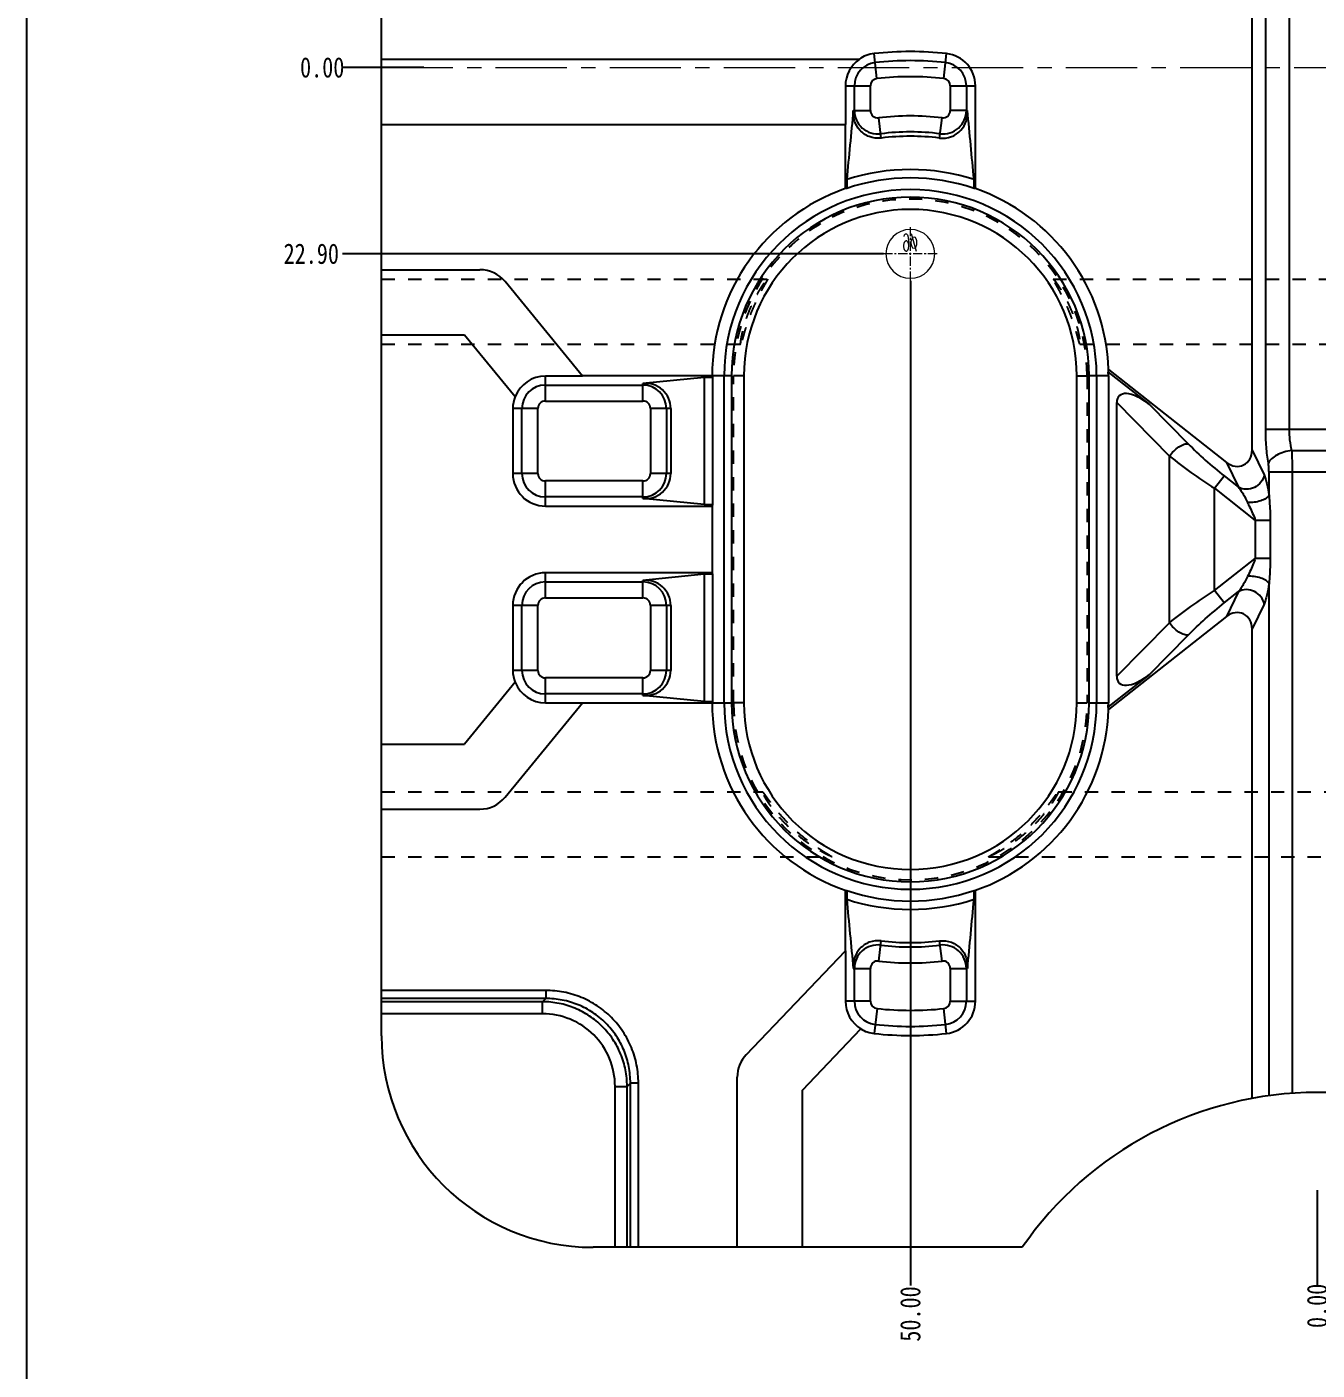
# Model space of a CAD drawing. Header units: millimetres. Extents: x 780 to 4422, y -1506 to 1268.
# Drawn here: x 1799.7 to 1958.3, y -711.7 to -546.6 of the extents above; entities that cross this region are included whole.
import ezdxf

# ---------------------------------------------------------------- set-up
doc = ezdxf.new("R2010")
doc.units = ezdxf.units.MM
doc.header["$LTSCALE"] = 16.335
doc.header["$PDMODE"] = 3
doc.header["$PDSIZE"] = 0.3125
doc.linetypes.add('CENTER', pattern=[0.6, 0.375, -0.075, 0.075, -0.075])
doc.linetypes.add('HIDDEN', pattern=[0.2, 0.1, -0.1])
doc.layers.get('0').update_dxf_attribs({"linetype": 'CONTINUOUS'})
doc.layers.get('Defpoints').update_dxf_attribs({"linetype": 'CONTINUOUS'})
for name, color, linetype, lineweight in [('center', 1, 'CENTER', 9), ('dim', 82, 'CONTINUOUS', 9), ('insert', 85, 'CONTINUOUS', 20)]:
    doc.layers.add(name, color=color, linetype=linetype, lineweight=lineweight)
doc.layers.add('DEFAULT_2', color=8, linetype='HIDDEN')
doc.styles.get("Standard").update_dxf_attribs({"font": 'txt', "width": 0.8})
doc.styles.add('TXT05', font='txt.shx', dxfattribs={"width": 0.5, "bigfont": 'gbcbig.shx'})
doc.dimstyles.get("Standard").update_dxf_attribs({"dimtxt": 0.15625, "dimasz": 0.1875, "dimexe": 0.125, "dimexo": 0.0625, "dimtad": 0, "dimtih": 1, "dimtoh": 1, "dimdsep": 46, "dimtxsty": 'Standard', "dimcen": 0.09, "dimadec": 0, "dimazin": 0, "dimtp": 0.01, "dimtm": 0.01, "dimtfac": 1, "dimtofl": 0, "dimtmove": 0, "dimatfit": 3, "dimfxl": 0, "dimtolj": 1, "dimarcsym": 0})

# ---------------------------------------------------------------- blocks, each defined once
blk = doc.blocks.new('csk_6')
at = {"layer": 'insert', "color": 1, "linetype": 'CENTER', "ltscale": 0.186593}
for p, q in [((0, -3.3), (0, 3.3)), ((-3.3, 0), (3.3, 0))]:
    blk.add_line(p, q, dxfattribs=at)
at = {"layer": 'insert'}
blk.add_circle((0, 0), 3, dxfattribs=at)
at = {"layer": 'insert', "color": 6, "style": 'TXT05', "width": 0.5}
blk.add_text('%%c6', height=2.16, dxfattribs=at).set_placement((-0.9, 0.3))
blk = doc.blocks.new('*D285')
at = {"layer": 'Defpoints', "color": 0}
for p in [(1958.26, -397.46), (1958.26, -421.95), (1958.26, -551.64)]:
    blk.add_point(p, dxfattribs=at)
at = {"layer": 'dim', "color": 4, "lineweight": -2}
blk.add_line((1958.26, -421.95), (1958.26, -397.46), dxfattribs=at)
at = {"layer": 'dim', "color": 6, "insert": (1958.26, -394.96), "char_height": 2.5, "attachment_point": 5, "rotation": 90}
blk.add_mtext('\\A1;0.00', dxfattribs=at)
blk = doc.blocks.new('*D287')
at = {"layer": 'Defpoints', "color": 0}
for p in [(1958.26, -551.64), (1958.26, -689.61), (1958.26, -701.34)]:
    blk.add_point(p, dxfattribs=at)
at = {"layer": 'dim', "color": 4, "lineweight": -2}
blk.add_line((1958.26, -689.61), (1958.26, -701.34), dxfattribs=at)
at = {"layer": 'dim', "color": 6, "insert": (1958.26, -703.84), "char_height": 2.5, "attachment_point": 5, "rotation": 90}
blk.add_mtext('\\A1;0.00', dxfattribs=at)
blk = doc.blocks.new('*D289')
at = {"layer": 'Defpoints', "color": 0}
for p in [(1838.46, -551.64), (1848.47, -551.64), (1958.26, -551.64)]:
    blk.add_point(p, dxfattribs=at)
at = {"layer": 'dim', "color": 4, "lineweight": -2}
blk.add_line((1848.47, -551.64), (1838.46, -551.64), dxfattribs=at)
at = {"layer": 'dim', "color": 6, "insert": (1835.96, -551.64), "char_height": 2.5, "attachment_point": 5}
blk.add_mtext('\\A1;0.00', dxfattribs=at)
blk = doc.blocks.new('*D290')
at = {"layer": 'Defpoints', "color": 0}
for p in [(1838.46, -448.54), (1904.96, -448.54), (1958.26, -551.64)]:
    blk.add_point(p, dxfattribs=at)
at = {"layer": 'dim', "color": 4, "lineweight": -2}
blk.add_line((1904.96, -448.54), (1838.46, -448.54), dxfattribs=at)
at = {"layer": 'dim', "color": 6, "insert": (1834.46, -448.54), "char_height": 2.5, "attachment_point": 5}
blk.add_mtext('\\A1;103.10', dxfattribs=at)
blk = doc.blocks.new('*D291')
at = {"layer": 'Defpoints', "color": 0}
for p in [(1958.26, -551.64), (1838.46, -574.54), (1904.96, -574.54)]:
    blk.add_point(p, dxfattribs=at)
at = {"layer": 'dim', "color": 4, "lineweight": -2}
blk.add_line((1904.96, -574.54), (1838.46, -574.54), dxfattribs=at)
at = {"layer": 'dim', "color": 6, "insert": (1834.62, -574.54), "char_height": 2.5, "attachment_point": 5}
blk.add_mtext('\\A1;22.90', dxfattribs=at)
blk = doc.blocks.new('*D292')
at = {"layer": 'Defpoints', "color": 0}
for p in [(1908.26, -397.46), (1908.26, -445.24), (1958.26, -551.64)]:
    blk.add_point(p, dxfattribs=at)
at = {"layer": 'dim', "color": 4, "lineweight": -2}
blk.add_line((1908.26, -445.24), (1908.26, -397.46), dxfattribs=at)
at = {"layer": 'dim', "color": 6, "insert": (1908.26, -393.96), "char_height": 2.5, "attachment_point": 5, "rotation": 90}
blk.add_mtext('\\A1;50.00', dxfattribs=at)
blk = doc.blocks.new('*D293')
at = {"layer": 'Defpoints', "color": 0}
for p in [(1958.26, -551.64), (1908.26, -577.84), (1908.26, -701.34)]:
    blk.add_point(p, dxfattribs=at)
at = {"layer": 'dim', "color": 4, "lineweight": -2}
blk.add_line((1908.26, -577.84), (1908.26, -701.34), dxfattribs=at)
at = {"layer": 'dim', "color": 6, "insert": (1908.26, -704.84), "char_height": 2.5, "attachment_point": 5, "rotation": 90}
blk.add_mtext('\\A1;50.00', dxfattribs=at)

msp = doc.modelspace()

# ---------------------------------------------------------------- linework, layer by layer
at = {"color": 7, "linetype": 'Continuous'}
for p, q in [((1843.256, -670.644), (1843.256, -432.644)), ((1954.836, -468.223), (1954.836, -596.073)), ((1951.938, -596.073), (1951.938, -491.05)), ((1950.256, -598.663), (1950.256, -494.624)), ((1901.967, -550.644), (1843.256, -550.644)), ((1904.155, -552.997), (1903.81, -549.927)), ((1912.358, -552.997), (1912.702, -549.927)), ((1900.274, -553.902), (1900.274, -558.644)), ((1900.274, -553.902), (1903.345, -553.902)), ((1901.375, -556.923), (1901.375, -553.902)), ((1903.345, -556.923), (1903.345, -553.902)), ((1913.167, -553.902), (1913.167, -556.923)), ((1913.167, -553.902), (1916.256, -553.902)), ((1915.137, -553.902), (1915.137, -556.923)), ((1916.256, -566.529), (1916.256, -553.902)), ((1901.239, -556.923), (1903.345, -556.923)), ((1904.672, -560.309), (1904.367, -557.827)), ((1911.841, -560.309), (1912.145, -557.827)), ((1915.274, -556.923), (1913.167, -556.923)), ((1843.256, -558.644), (1900.274, -558.644)), ((1900.256, -558.644), (1900.256, -566.529)), ((1900.433, -565.415), (1900.433, -566.5)), ((1916.08, -566.5), (1916.08, -565.415)), ((1843.256, -576.492), (1855.348, -576.492)), ((1867.955, -589.561), (1858.442, -577.956)), ((1843.256, -584.492), (1853.455, -584.492)), ((1853.455, -584.492), (1859.684, -592.09)), ((1932.587, -589.071), (1937.646, -593.054)), ((1932.608, -588.746), (1947.129, -600.181)), ((1863.391, -592.633), (1863.391, -589.561)), ((1867.955, -589.561), (1863.391, -589.561)), ((1863.391, -590.663), (1875.391, -590.663)), ((1886.283, -589.544), (1867.941, -589.544)), ((1882.891, -589.72), (1875.391, -590.476)), ((1875.391, -592.633), (1875.391, -590.476)), ((1882.891, -589.72), (1882.891, -605.367)), ((1883.92, -589.72), (1882.891, -589.72)), ((1883.92, -589.72), (1883.92, -605.367)), ((1885.365, -629.744), (1885.365, -589.544)), ((1886.283, -589.544), (1886.283, -629.744)), ((1930.23, -629.744), (1930.23, -589.544)), ((1932.592, -589.544), (1930.23, -589.544)), ((1931.148, -589.544), (1931.148, -629.744)), ((1932.592, -589.544), (1932.592, -629.744)), ((1863.391, -592.633), (1875.391, -592.633)), ((1859.391, -593.544), (1859.391, -601.544)), ((1862.48, -593.544), (1859.391, -593.544)), ((1860.51, -601.544), (1860.51, -593.544)), ((1862.48, -601.544), (1862.48, -593.544)), ((1876.302, -593.544), (1876.302, -601.544)), ((1878.803, -593.544), (1876.302, -593.544)), ((1878.272, -593.544), (1878.272, -601.544)), ((1878.803, -593.544), (1878.803, -601.544)), ((1933.621, -626.461), (1933.621, -592.826)), ((1933.621, -592.826), (1940.102, -599.404)), ((1937.646, -593.054), (1942.407, -597.886)), ((1951.938, -596.073), (1964.574, -596.073)), ((1950.256, -598.663), (1951.735, -601.71)), ((1955.157, -598.707), (1961.355, -598.707)), ((1940.102, -619.884), (1940.102, -599.404)), ((1947.129, -600.181), (1948.608, -603.227)), ((1862.48, -601.544), (1859.391, -601.544)), ((1863.391, -605.544), (1863.391, -602.455)), ((1875.391, -602.455), (1863.391, -602.455)), ((1875.391, -604.612), (1875.391, -602.455)), ((1878.803, -601.544), (1876.302, -601.544)), ((1945.649, -603.356), (1946.844, -601.839)), ((1946.844, -601.839), (1948.608, -603.227)), ((1952.34, -604.216), (1952.34, -601.341)), ((1952.34, -601.341), (1964.173, -601.341)), ((1955.238, -677.717), (1955.238, -601.341)), ((1945.649, -615.931), (1945.649, -603.356)), ((1945.649, -603.356), (1950.655, -607.299)), ((1875.391, -604.425), (1863.391, -604.425)), ((1863.391, -605.544), (1883.891, -605.544)), ((1882.891, -605.367), (1875.391, -604.612)), ((1882.891, -605.367), (1883.92, -605.367)), ((1883.891, -605.544), (1883.891, -613.744)), ((1952.488, -607.299), (1950.655, -607.299)), ((1950.655, -607.299), (1950.655, -611.989)), ((1952.488, -607.299), (1952.488, -611.989)), ((1945.649, -615.931), (1950.655, -611.989)), ((1952.488, -611.989), (1950.655, -611.989)), ((1863.391, -616.833), (1863.391, -613.744)), ((1883.891, -613.744), (1863.391, -613.744)), ((1882.891, -613.92), (1875.391, -614.676)), ((1882.891, -613.92), (1882.891, -629.567)), ((1883.92, -613.92), (1882.891, -613.92)), ((1883.92, -613.92), (1883.92, -629.567)), ((1863.391, -614.863), (1875.391, -614.863)), ((1875.391, -616.833), (1875.391, -614.676)), ((1952.34, -678.013), (1952.34, -615.072)), ((1863.391, -616.833), (1875.391, -616.833)), ((1946.844, -617.449), (1945.649, -615.931)), ((1946.844, -617.449), (1948.608, -616.06)), ((1948.608, -616.06), (1947.129, -619.106)), ((1859.391, -617.744), (1859.391, -625.744)), ((1862.48, -617.744), (1859.391, -617.744)), ((1860.51, -625.744), (1860.51, -617.744)), ((1862.48, -625.744), (1862.48, -617.744)), ((1876.302, -617.744), (1876.302, -625.744)), ((1878.803, -617.744), (1876.302, -617.744)), ((1878.272, -617.744), (1878.272, -625.744)), ((1878.803, -617.744), (1878.803, -625.744)), ((1951.735, -617.578), (1950.256, -620.624)), ((1947.129, -619.106), (1932.608, -630.541)), ((1933.621, -626.461), (1940.102, -619.884)), ((1950.256, -678.347), (1950.256, -620.624)), ((1937.646, -626.234), (1942.407, -621.402)), ((1859.684, -627.197), (1853.455, -634.796)), ((1862.48, -625.744), (1859.391, -625.744)), ((1863.391, -629.726), (1863.391, -626.655)), ((1875.391, -626.655), (1863.391, -626.655)), ((1875.391, -628.812), (1875.391, -626.655)), ((1878.803, -625.744), (1876.302, -625.744)), ((1937.646, -626.234), (1932.587, -630.217)), ((1875.391, -628.625), (1863.391, -628.625)), ((1882.891, -629.567), (1875.391, -628.812)), ((1858.442, -641.332), (1867.955, -629.726)), ((1863.391, -629.726), (1867.955, -629.726)), ((1867.941, -629.744), (1886.283, -629.744)), ((1882.891, -629.567), (1883.92, -629.567)), ((1930.23, -629.744), (1932.592, -629.744)), ((1843.256, -634.796), (1853.455, -634.796)), ((1843.256, -642.796), (1855.348, -642.796)), ((1900.256, -652.758), (1900.256, -660.207)), ((1900.433, -652.788), (1900.433, -653.872)), ((1916.08, -653.872), (1916.08, -652.788)), ((1916.256, -666.391), (1916.256, -652.758)), ((1888.091, -672.97), (1900.274, -660.188)), ((1900.274, -660.188), (1900.274, -666.391)), ((1904.367, -661.46), (1904.672, -658.978)), ((1912.145, -661.46), (1911.841, -658.978)), ((1901.239, -662.364), (1903.345, -662.364)), ((1901.375, -666.391), (1901.375, -662.364)), ((1903.345, -666.391), (1903.345, -662.364)), ((1913.167, -662.364), (1915.274, -662.364)), ((1913.167, -662.364), (1913.167, -666.391)), ((1915.137, -662.364), (1915.137, -666.391)), ((1863.44, -665.072), (1843.256, -665.072)), ((1863.44, -665.072), (1863.44, -666.062)), ((1863.44, -666.062), (1843.256, -666.062)), ((1863.04, -666.462), (1843.256, -666.462)), ((1863.04, -666.462), (1863.44, -666.062)), ((1863.04, -667.948), (1863.04, -666.462)), ((1903.345, -666.391), (1900.274, -666.391)), ((1913.167, -666.391), (1916.256, -666.391)), ((1863.04, -667.948), (1843.256, -667.948)), ((1904.157, -667.297), (1903.822, -670.368)), ((1912.69, -670.368), (1912.355, -667.297)), ((1894.987, -677.331), (1902.177, -669.787)), ((1871.952, -696.644), (1871.952, -676.86)), ((1871.952, -676.86), (1873.438, -676.86)), ((1873.438, -676.86), (1873.838, -676.46)), ((1873.438, -696.644), (1873.438, -676.86)), ((1873.838, -696.644), (1873.838, -676.46)), ((1874.828, -676.46), (1873.838, -676.46)), ((1874.828, -696.644), (1874.828, -676.46)), ((1886.987, -696.644), (1886.987, -675.73)), ((1894.987, -696.644), (1894.987, -677.331)), ((1922.012, -696.644), (1869.256, -696.644))]:
    msp.add_line(p, q, dxfattribs=at)
at = {"color": 2, "linetype": 'Continuous'}
for p, q in [((1887.795, -589.544), (1887.795, -629.744)), ((1928.718, -629.744), (1928.718, -589.544))]:
    msp.add_line(p, q, dxfattribs=at)
msp.add_lwpolyline([(1799.657, -377.234), (2208.081, -377.234), (2208.081, -810.894), (1799.657, -810.894)], close=True)
at = {"color": 7, "linetype": 'Continuous'}
for centre, radius, start, end in [((1908.256, -589.544), 39.865, 83.59653, 96.40347), ((1904.256, -553.902), 3.982, 125.08722, 180), ((1904.256, -553.902), 2.881, 96.40347, 180), ((1904.256, -553.902), 4, 96.40347, 125.44517), ((1908.256, -589.544), 38.746, 83.59653, 96.40347), ((1912.256, -553.902), 2.881, 0, 83.59653), ((1912.256, -553.902), 4, 0, 83.59653), ((1904.256, -553.902), 0.911, 96.40347, 180), ((1908.256, -589.544), 36.776, 83.59653, 96.40347), ((1912.256, -553.902), 0.911, 0, 83.59653), ((4552.192, -812.887), 2663.282, 174.484884, 174.668405), ((1904.256, -556.923), 2.881, 180, 276.99079), ((1904.256, -556.923), 0.911, 180, 276.99079), ((1908.256, -589.544), 31.954, 83.00921, 96.99079), ((1912.256, -556.923), 2.881, 263.00921, 0), ((1912.256, -556.923), 0.911, 263.00921, 0), ((-735.68, -812.887), 2663.282, 5.331595, 5.515116), ((1908.256, -589.544), 29.984, 83.00921, 96.99079), ((1908.256, -589.544), 29.453, 83.00921, 96.99079), ((1908.256, -589.544), 25.365, 72.03459, 107.96541), ((1908.256, -589.544), 24.336, 71.24704, 108.75296), ((1908.256, -589.544), 24.365, 109.16798, 180), ((1908.256, -589.544), 22.892, 0, 180), ((1908.256, -589.544), 21.973, 0, 180), ((1908.256, -589.544), 24.365, 1.87638, 70.83202), ((1855.348, -580.492), 4, 39.34159, 90), ((1908.256, -589.544), 24.336, 0, 1.114), ((1863.391, -593.544), 3.982, 90, 158.59108), ((1863.391, -593.544), 2.881, 90, 180), ((1875.391, -593.544), 2.881, 0, 90), ((1863.391, -593.544), 4, 158.44973, 180), ((1863.391, -593.544), 0.911, 90, 180), ((1875.391, -593.544), 0.911, 0, 90), ((1863.391, -601.544), 4, 180, 270), ((1863.391, -601.544), 2.881, 180, 270), ((1863.391, -601.544), 0.911, 180, 270), ((1875.391, -601.544), 2.881, 270, 0), ((1875.391, -601.544), 0.911, 270, 0), ((1863.391, -617.744), 4, 90, 180), ((1863.391, -617.744), 2.881, 90, 180), ((1875.391, -617.744), 2.881, 0, 90), ((1863.391, -617.744), 0.911, 90, 180), ((1875.391, -617.744), 0.911, 0, 90), ((1863.391, -625.744), 4, 180, 201.55027), ((1863.391, -625.744), 3.982, 201.40892, 270), ((1863.391, -625.744), 2.881, 180, 270), ((1863.391, -625.744), 0.911, 180, 270), ((1875.391, -625.744), 2.881, 270, 0), ((1875.391, -625.744), 0.911, 270, 0), ((1908.256, -629.744), 24.365, 180, 250.83202), ((1908.256, -629.744), 22.892, 180, 0), ((1908.256, -629.744), 21.973, 180, 0), ((1908.256, -629.744), 24.365, 289.16798, 358.12362), ((1908.256, -629.744), 24.336, 358.886, 0), ((1855.348, -638.796), 4, 270, 320.65841), ((1908.256, -629.744), 24.336, 251.24704, 288.75296), ((1908.256, -629.744), 25.365, 252.03459, 287.96541), ((4552.192, -406.401), 2663.282, 185.331595, 185.515116), ((-735.68, -406.401), 2663.282, 354.484884, 354.668405), ((1904.256, -662.364), 2.881, 83.00921, 180), ((1908.256, -629.744), 29.984, 263.00921, 276.99079), ((1908.256, -629.744), 29.453, 263.00921, 276.99079), ((1912.256, -662.364), 2.881, 0, 96.99079), ((1904.256, -662.364), 0.911, 83.00921, 180), ((1908.256, -629.744), 31.954, 263.00921, 276.99079), ((1912.256, -662.364), 0.911, 0, 96.99079), ((1904.256, -666.391), 3.982, 180, 238.51957), ((1904.256, -666.391), 2.881, 180, 263.77093), ((1904.256, -666.391), 0.911, 180, 263.77093), ((1912.256, -666.391), 0.911, 276.22907, 0), ((1912.256, -666.391), 2.881, 276.22907, 0), ((1912.256, -666.391), 4, 276.22907, 0), ((1908.256, -629.744), 37.776, 263.77093, 276.22907), ((1904.256, -666.391), 4, 238.46523, 263.77093), ((1908.256, -629.744), 39.746, 263.77093, 276.22907), ((1869.256, -670.644), 26, 180, 270), ((1908.256, -629.744), 40.865, 263.77093, 276.22907), ((1890.987, -675.73), 4, 136.37483, 180), ((1958.256, -721.644), 44.03, 34.59659, 145.40341)]:
    msp.add_arc(centre, radius, start, end, dxfattribs=at)
at = {"color": 2, "linetype": 'Continuous'}
for centre, start, end in [((1908.256, -589.544), 0, 180), ((1908.256, -629.744), 180, 0)]:
    msp.add_arc(centre, 20.461, start, end, dxfattribs=at)
at = {"color": 7, "linetype": 'Continuous'}
for centre, major_axis, ratio, start_param, end_param in [((1875.703, -593.544), (3.099, 0), 0.9949109, 0, 1.6717259), ((1900.976, -589.544), (17.085, 0), 0.176327, 3.1415927, 3.200157), ((1937.227, -595.36), (-3.312, 3.361), 0.4238115, -1.2810064, 0.406195), ((1948.186, -598.378), (1.025, -2.111), 0.8523139, -1.0531399, 1.0531399), ((1875.703, -601.544), (3.099, 0), 0.9949109, -1.6717259, 0), ((1900.976, -605.544), (17.085, 0), 0.176327, 3.0830283, 3.1415927), ((1900.976, -613.744), (17.085, 0), 0.176327, -3.1415927, -3.0830283), ((1875.703, -617.744), (3.099, 0), 0.9949109, 0, 1.6717259), ((1948.186, -620.91), (-1.025, -2.111), 0.8523139, 2.0884528, 4.1947325), ((1875.703, -625.744), (3.099, 0), 0.9949109, -1.6717259, 0), ((1937.227, -623.928), (3.312, 3.361), 0.4238115, -3.5477877, -1.8605863), ((1900.976, -629.744), (17.085, 0), 0.176327, 3.0830283, 3.1415927)]:
    msp.add_ellipse(centre, major_axis=major_axis, ratio=ratio, start_param=start_param, end_param=end_param, dxfattribs=at)
for points, knots in [([(1904.672, -560.309), (1904.184, -560.369), (1903.192, -560.247), (1902.002, -559.437), (1901.299, -558.254), (1901.197, -557.356), (1901.239, -556.923)], [0, 0, 0, 0, 0.2686767, 0.5217542, 0.7621899, 1, 1, 1, 1]), ([(1911.841, -560.309), (1912.328, -560.369), (1913.32, -560.247), (1914.51, -559.437), (1915.214, -558.254), (1915.315, -557.356), (1915.274, -556.923)], [0, 0, 0, 0, 0.2686766, 0.521754, 0.7621898, 1, 1, 1, 1]), ([(1900.433, -566.5), (1900.388, -566.499), (1900.328, -566.507), (1900.271, -566.524), (1900.256, -566.529)], [0, 0, 0, 0, 0.7433342, 1, 1, 1, 1]), ([(1916.256, -566.529), (1916.242, -566.524), (1916.185, -566.507), (1916.124, -566.499), (1916.08, -566.5)], [0, 0, 0, 0, 0.2566658, 1, 1, 1, 1]), ([(1932.587, -589.071), (1932.592, -589.045), (1932.608, -588.938), (1932.611, -588.829), (1932.608, -588.746)], [0, 0, 0, 0, 0.2383963, 1, 1, 1, 1]), ([(1952.26, -600.287), (1952.149, -599.619), (1951.989, -598.216), (1951.938, -596.806), (1951.938, -596.073)], [0, 0, 0, 0, 0.4803517, 1, 1, 1, 1]), ([(1955.157, -598.707), (1955.048, -598.295), (1954.888, -597.42), (1954.836, -596.533), (1954.836, -596.073)], [0, 0, 0, 0, 0.4807737, 1, 1, 1, 1]), ([(1940.102, -599.404), (1940.26, -599.179), (1940.622, -598.762), (1941.228, -598.265), (1941.763, -597.974), (1942.157, -597.875), (1942.331, -597.872), (1942.407, -597.886)], [0, 0, 0, 0, 0.2884927, 0.5754211, 0.8207613, 0.9192687, 1, 1, 1, 1]), ([(1942.407, -597.886), (1943.085, -598.574), (1944.527, -599.936), (1946.047, -601.21), (1946.844, -601.839)], [0, 0, 0, 0, 0.4877174, 1, 1, 1, 1]), ([(1955.157, -598.707), (1954.825, -598.747), (1954.185, -598.88), (1953.325, -599.228), (1952.653, -599.683), (1952.341, -600.084), (1952.26, -600.287)], [0, 0, 0, 0, 0.2935698, 0.5695249, 0.8080494, 1, 1, 1, 1]), ([(1955.238, -601.341), (1955.238, -601.11), (1955.231, -600.232), (1955.2, -599.353), (1955.157, -598.707)], [0, 0, 0, 0, 0.2623861, 1, 1, 1, 1]), ([(1940.102, -599.404), (1940.958, -600.098), (1942.772, -601.468), (1944.66, -602.733), (1945.649, -603.356)], [0, 0, 0, 0, 0.4853233, 1, 1, 1, 1]), ([(1952.34, -601.341), (1952.34, -601.248), (1952.333, -600.896), (1952.302, -600.544), (1952.26, -600.287)], [0, 0, 0, 0, 0.2623604, 1, 1, 1, 1]), ([(1951.735, -601.71), (1951.691, -602.029), (1951.4, -602.667), (1950.58, -603.31), (1949.568, -603.557), (1948.886, -603.39), (1948.608, -603.227)], [0, 0, 0, 0, 0.2419419, 0.4999992, 0.7580576, 1, 1, 1, 1]), ([(1951.735, -601.71), (1951.81, -601.864), (1951.942, -602.219), (1952.165, -603.052), (1952.277, -603.735), (1952.34, -604.216)], [0, 0, 0, 0, 0.1990176, 0.4376735, 1, 1, 1, 1]), ([(1948.608, -603.227), (1948.709, -603.357), (1948.906, -603.64), (1949.282, -604.262), (1949.54, -604.762), (1949.706, -605.107)], [0, 0, 0, 0, 0.2267048, 0.4731535, 1, 1, 1, 1]), ([(1952.34, -604.216), (1952.304, -604.286), (1952.194, -604.424), (1951.871, -604.679), (1951.308, -604.926), (1950.536, -605.099), (1949.982, -605.124), (1949.706, -605.107)], [0, 0, 0, 0, 0.0816113, 0.1807237, 0.4264973, 0.7129174, 1, 1, 1, 1]), ([(1952.34, -604.216), (1952.36, -604.468), (1952.438, -605.494), (1952.488, -606.523), (1952.488, -607.299)], [0, 0, 0, 0, 0.245793, 1, 1, 1, 1]), ([(1949.706, -605.107), (1949.791, -605.283), (1950.135, -606.001), (1950.456, -606.732), (1950.655, -607.299)], [0, 0, 0, 0, 0.2455086, 1, 1, 1, 1]), ([(1950.655, -611.989), (1950.588, -612.179), (1950.305, -612.924), (1949.965, -613.645), (1949.706, -614.18)], [0, 0, 0, 0, 0.2533017, 1, 1, 1, 1]), ([(1952.488, -611.989), (1952.488, -612.249), (1952.472, -613.278), (1952.4, -614.305), (1952.34, -615.072)], [0, 0, 0, 0, 0.2529352, 1, 1, 1, 1]), ([(1949.706, -614.18), (1949.54, -614.525), (1949.282, -615.025), (1948.906, -615.648), (1948.709, -615.931), (1948.608, -616.06)], [0, 0, 0, 0, 0.5269658, 0.773373, 1, 1, 1, 1]), ([(1952.34, -615.072), (1952.304, -615.002), (1952.194, -614.863), (1951.871, -614.608), (1951.308, -614.361), (1950.536, -614.189), (1949.982, -614.163), (1949.706, -614.18)], [0, 0, 0, 0, 0.0816099, 0.1807214, 0.4264946, 0.7129161, 1, 1, 1, 1]), ([(1952.34, -615.072), (1952.277, -615.552), (1952.165, -616.236), (1951.942, -617.069), (1951.81, -617.424), (1951.735, -617.578)], [0, 0, 0, 0, 0.5624846, 0.8010598, 1, 1, 1, 1]), ([(1940.102, -619.884), (1940.958, -619.189), (1942.772, -617.82), (1944.66, -616.554), (1945.649, -615.931)], [0, 0, 0, 0, 0.4852887, 1, 1, 1, 1]), ([(1942.407, -621.402), (1943.085, -620.713), (1944.527, -619.351), (1946.047, -618.077), (1946.844, -617.449)], [0, 0, 0, 0, 0.4876871, 1, 1, 1, 1]), ([(1951.735, -617.578), (1951.691, -617.259), (1951.4, -616.62), (1950.58, -615.977), (1949.568, -615.731), (1948.886, -615.897), (1948.608, -616.06)], [0, 0, 0, 0, 0.2419415, 0.5, 0.7580585, 1, 1, 1, 1]), ([(1942.407, -621.402), (1942.331, -621.415), (1942.157, -621.413), (1941.763, -621.313), (1941.228, -621.023), (1940.622, -620.526), (1940.26, -620.109), (1940.102, -619.884)], [0, 0, 0, 0, 0.0807313, 0.1792387, 0.4245789, 0.7115073, 1, 1, 1, 1]), ([(1932.608, -630.541), (1932.609, -630.513), (1932.61, -630.404), (1932.601, -630.296), (1932.587, -630.217)], [0, 0, 0, 0, 0.2624912, 1, 1, 1, 1]), ([(1900.256, -652.758), (1900.271, -652.763), (1900.328, -652.78), (1900.388, -652.788), (1900.433, -652.788)], [0, 0, 0, 0, 0.2566658, 1, 1, 1, 1]), ([(1916.08, -652.788), (1916.124, -652.788), (1916.185, -652.78), (1916.242, -652.763), (1916.256, -652.758)], [0, 0, 0, 0, 0.7433342, 1, 1, 1, 1]), ([(1904.672, -658.978), (1904.184, -658.918), (1903.192, -659.04), (1902.002, -659.851), (1901.299, -661.033), (1901.197, -661.932), (1901.239, -662.364)], [0, 0, 0, 0, 0.2686766, 0.521754, 0.7621898, 1, 1, 1, 1]), ([(1911.841, -658.978), (1912.328, -658.918), (1913.32, -659.04), (1914.51, -659.851), (1915.214, -661.033), (1915.315, -661.932), (1915.274, -662.364)], [0, 0, 0, 0, 0.2686767, 0.5217542, 0.7621899, 1, 1, 1, 1]), ([(1874.828, -676.46), (1874.828, -675.714), (1874.684, -674.22), (1874.037, -672.065), (1872.981, -670.078), (1871.556, -668.339), (1869.816, -666.915), (1867.83, -665.861), (1865.678, -665.216), (1864.185, -665.072), (1863.44, -665.072)], [0, 0, 0, 0, 0.1250853, 0.2501923, 0.3752364, 0.5002423, 0.6252002, 0.7501271, 0.8750446, 1, 1, 1, 1]), ([(1873.438, -676.86), (1873.436, -676.181), (1873.3, -674.819), (1872.706, -672.856), (1871.741, -671.046), (1870.44, -669.459), (1868.854, -668.159), (1867.044, -667.194), (1865.081, -666.6), (1863.719, -666.464), (1863.04, -666.462)], [0, 0, 0, 0, 0.1249947, 0.2500208, 0.3750159, 0.500031, 0.6250316, 0.7499954, 0.8749999, 1, 1, 1, 1]), ([(1873.838, -676.46), (1873.839, -675.779), (1873.71, -674.413), (1873.122, -672.443), (1872.16, -670.627), (1870.858, -669.037), (1869.268, -667.736), (1867.452, -666.776), (1865.485, -666.19), (1864.12, -666.061), (1863.44, -666.062)], [0, 0, 0, 0, 0.1250812, 0.2501881, 0.3752342, 0.5002433, 0.6252042, 0.7501325, 0.8750488, 1, 1, 1, 1]), ([(1871.952, -676.86), (1871.952, -675.7), (1871.497, -673.353), (1869.517, -670.382), (1866.546, -668.403), (1864.2, -667.948), (1863.04, -667.948)], [0, 0, 0, 0, 0.2500522, 0.500031, 0.7499637, 1, 1, 1, 1])]:
    msp.add_open_spline(points, degree=3, knots=knots, dxfattribs=at)
at = {"layer": 'center', "color": 1, "linetype": 'CENTER', "ltscale": 1.430548}
msp.add_line((1843.256, -551.644), (2073.256, -551.644), dxfattribs=at)
at = {"layer": 'DEFAULT_2', "color": 8, "linetype": 'HIDDEN'}
for p, q in [((1843.256, -577.644), (1890.698, -577.644)), ((1925.815, -577.644), (1990.698, -577.644)), ((1843.256, -585.644), (1887.407, -585.644)), ((1929.106, -585.644), (1987.407, -585.644)), ((1886.522, -629.744), (1886.522, -589.544)), ((1887.795, -589.544), (1886.522, -589.544)), ((1928.718, -589.544), (1929.991, -589.544)), ((1929.991, -589.544), (1929.991, -629.744)), ((1887.795, -629.744), (1886.522, -629.744)), ((1928.718, -629.744), (1929.991, -629.744)), ((1843.256, -640.644), (1890.06, -640.644)), ((1926.452, -640.644), (1990.06, -640.644)), ((1843.256, -648.644), (1898.629, -648.644)), ((1917.884, -648.644), (1998.629, -648.644))]:
    msp.add_line(p, q, dxfattribs=at)
for centre, start, end in [((1908.256, -589.544), 0, 180), ((1908.256, -629.744), 180, 0)]:
    msp.add_arc(centre, 21.735, start, end, dxfattribs=at)
for points, knots in [([(1887.407, -585.644), (1887.399, -585.644), (1887.393, -585.603), (1887.393, -585.55), (1887.4, -585.44), (1887.416, -585.299), (1887.441, -585.116), (1887.492, -584.804), (1887.584, -584.337), (1887.735, -583.706), (1887.936, -583.001), (1888.184, -582.255), (1888.473, -581.499), (1888.794, -580.759), (1889.135, -580.058), (1889.483, -579.415), (1889.774, -578.925), (1889.996, -578.574), (1890.148, -578.346), (1890.287, -578.145), (1890.41, -577.975), (1890.515, -577.839), (1890.589, -577.747), (1890.637, -577.694), (1890.663, -577.667), (1890.682, -577.651), (1890.694, -577.644), (1890.698, -577.644)], [0, 0, 0, 0, 0.0026959, 0.0098772, 0.0217615, 0.0383004, 0.0593033, 0.0845422, 0.1466308, 0.2217174, 0.3064592, 0.3972157, 0.4905522, 0.583345, 0.6729852, 0.7570736, 0.8333208, 0.867687, 0.8990628, 0.9270568, 0.9511893, 0.97096, 0.9858906, 0.9914277, 0.9956309, 0.9984772, 1, 1, 1, 1]), ([(1890.698, -577.644), (1890.705, -577.644), (1890.7, -577.671), (1890.691, -577.693), (1890.665, -577.752), (1890.617, -577.842), (1890.541, -577.983), (1890.443, -578.156), (1890.277, -578.448), (1890.038, -578.876), (1889.728, -579.455), (1889.4, -580.107), (1889.071, -580.813), (1888.754, -581.554), (1888.461, -582.306), (1888.2, -583.043), (1887.976, -583.738), (1887.817, -584.276), (1887.709, -584.662), (1887.641, -584.909), (1887.582, -585.123), (1887.532, -585.303), (1887.49, -585.445), (1887.457, -585.547), (1887.433, -585.609), (1887.418, -585.636), (1887.41, -585.644), (1887.407, -585.644)], [0, 0, 0, 0, 0.0024531, 0.005641, 0.0102092, 0.0234391, 0.0418641, 0.0649987, 0.0923395, 0.1577241, 0.2343784, 0.3193105, 0.4098548, 0.5034648, 0.5973826, 0.6885845, 0.7737002, 0.849296, 0.8824823, 0.912106, 0.937816, 0.9593348, 0.9764406, 0.9889327, 0.9967226, 0.9988769, 1, 1, 1, 1]), ([(1929.106, -585.644), (1929.102, -585.644), (1929.094, -585.636), (1929.079, -585.609), (1929.055, -585.547), (1929.022, -585.445), (1928.981, -585.303), (1928.931, -585.123), (1928.872, -584.909), (1928.804, -584.662), (1928.695, -584.276), (1928.536, -583.738), (1928.313, -583.043), (1928.052, -582.306), (1927.759, -581.554), (1927.442, -580.813), (1927.113, -580.107), (1926.785, -579.455), (1926.475, -578.876), (1926.235, -578.448), (1926.07, -578.156), (1925.972, -577.983), (1925.895, -577.842), (1925.847, -577.752), (1925.822, -577.693), (1925.812, -577.671), (1925.807, -577.644), (1925.815, -577.644)], [0, 0, 0, 0, 0.0011231, 0.0032774, 0.0110673, 0.0235594, 0.0406652, 0.062184, 0.087894, 0.1175177, 0.150704, 0.2262998, 0.3114155, 0.4026174, 0.4965352, 0.5901452, 0.6806895, 0.7656216, 0.8422759, 0.9076605, 0.9350013, 0.9581359, 0.9765609, 0.9897908, 0.994359, 0.9975469, 1, 1, 1, 1]), ([(1925.815, -577.644), (1925.819, -577.644), (1925.831, -577.651), (1925.849, -577.667), (1925.875, -577.694), (1925.923, -577.747), (1925.998, -577.839), (1926.102, -577.975), (1926.226, -578.145), (1926.365, -578.346), (1926.516, -578.574), (1926.739, -578.925), (1927.03, -579.415), (1927.377, -580.058), (1927.718, -580.759), (1928.04, -581.499), (1928.329, -582.255), (1928.577, -583.001), (1928.778, -583.706), (1928.929, -584.337), (1929.021, -584.804), (1929.072, -585.116), (1929.097, -585.299), (1929.112, -585.44), (1929.119, -585.55), (1929.119, -585.603), (1929.113, -585.644), (1929.106, -585.644)], [0, 0, 0, 0, 0.0015228, 0.0043691, 0.0085723, 0.0141094, 0.02904, 0.0488107, 0.0729432, 0.1009372, 0.132313, 0.1666792, 0.2429264, 0.3270148, 0.416655, 0.5094478, 0.6027843, 0.6935408, 0.7782826, 0.8533692, 0.9154578, 0.9406967, 0.9616996, 0.9782385, 0.9901228, 0.9973041, 1, 1, 1, 1]), ([(1898.629, -648.644), (1898.617, -648.644), (1898.585, -648.633), (1898.526, -648.612), (1898.443, -648.577), (1898.296, -648.512), (1898.079, -648.409), (1897.788, -648.262), (1897.469, -648.091), (1897.007, -647.83), (1896.405, -647.463), (1895.674, -646.969), (1894.935, -646.42), (1894.201, -645.818), (1893.484, -645.168), (1892.793, -644.477), (1892.143, -643.758), (1891.548, -643.03), (1891.104, -642.425), (1890.791, -641.964), (1890.59, -641.652), (1890.419, -641.371), (1890.278, -641.126), (1890.174, -640.935), (1890.098, -640.774), (1890.068, -640.712), (1890.05, -640.644), (1890.06, -640.644)], [0, 0, 0, 0, 0.0028823, 0.0082739, 0.0158615, 0.0253173, 0.0487124, 0.0763712, 0.1069521, 0.1396635, 0.2096044, 0.2838102, 0.3610929, 0.4407018, 0.5219644, 0.6040709, 0.6858529, 0.7653976, 0.8399228, 0.8740617, 0.9053597, 0.9331609, 0.9568037, 0.9757156, 0.9893834, 0.9974479, 1, 1, 1, 1]), ([(1890.06, -640.644), (1890.066, -640.644), (1890.08, -640.655), (1890.102, -640.677), (1890.134, -640.715), (1890.195, -640.791), (1890.29, -640.921), (1890.427, -641.112), (1890.595, -641.347), (1890.79, -641.618), (1891.012, -641.919), (1891.347, -642.362), (1891.81, -642.946), (1892.417, -643.656), (1893.073, -644.364), (1893.764, -645.05), (1894.479, -645.702), (1895.207, -646.312), (1895.937, -646.875), (1896.545, -647.307), (1897.021, -647.626), (1897.361, -647.846), (1897.685, -648.049), (1897.985, -648.231), (1898.214, -648.369), (1898.374, -648.465), (1898.459, -648.517), (1898.517, -648.553), (1898.552, -648.576), (1898.582, -648.595), (1898.605, -648.611), (1898.621, -648.625), (1898.63, -648.633), (1898.636, -648.643), (1898.631, -648.644), (1898.629, -648.644)], [0, 0, 0, 0, 0.0013797, 0.0041228, 0.0082685, 0.0137992, 0.0288907, 0.0489852, 0.0735309, 0.1019618, 0.1336806, 0.1680859, 0.2428344, 0.3225975, 0.4047161, 0.4873703, 0.5693641, 0.6498112, 0.7279541, 0.8028874, 0.8387298, 0.8731446, 0.9056671, 0.9356588, 0.9620126, 0.9733481, 0.9830308, 0.9871443, 0.9907155, 0.9937084, 0.9960979, 0.9978617, 0.9989855, 0.9995058, 1, 1, 1, 1]), ([(1917.884, -648.644), (1917.882, -648.644), (1917.876, -648.643), (1917.882, -648.633), (1917.891, -648.625), (1917.908, -648.611), (1917.931, -648.595), (1917.96, -648.576), (1917.996, -648.553), (1918.054, -648.517), (1918.139, -648.465), (1918.299, -648.369), (1918.528, -648.231), (1918.827, -648.049), (1919.151, -647.846), (1919.492, -647.626), (1919.968, -647.307), (1920.576, -646.875), (1921.306, -646.312), (1922.034, -645.702), (1922.748, -645.05), (1923.44, -644.364), (1924.096, -643.656), (1924.702, -642.946), (1925.166, -642.362), (1925.501, -641.919), (1925.722, -641.618), (1925.918, -641.347), (1926.085, -641.112), (1926.223, -640.921), (1926.318, -640.791), (1926.378, -640.715), (1926.41, -640.677), (1926.433, -640.655), (1926.447, -640.644), (1926.452, -640.644)], [0, 0, 0, 0, 0.0004941, 0.0010146, 0.0021387, 0.0039029, 0.0062925, 0.0092855, 0.0128563, 0.0169694, 0.0266518, 0.0379883, 0.0643455, 0.0943365, 0.1268593, 0.1612722, 0.1971137, 0.2720453, 0.350187, 0.430633, 0.5126249, 0.5952783, 0.6773957, 0.7571627, 0.8319132, 0.8663196, 0.8980389, 0.9264699, 0.9510153, 0.9711093, 0.9862004, 0.9917312, 0.995877, 0.9986203, 1, 1, 1, 1]), ([(1926.452, -640.644), (1926.462, -640.644), (1926.444, -640.712), (1926.414, -640.774), (1926.339, -640.935), (1926.234, -641.126), (1926.094, -641.371), (1925.923, -641.652), (1925.722, -641.964), (1925.408, -642.425), (1924.964, -643.03), (1924.37, -643.758), (1923.72, -644.477), (1923.029, -645.168), (1922.311, -645.818), (1921.577, -646.42), (1920.839, -646.969), (1920.107, -647.463), (1919.506, -647.83), (1919.043, -648.091), (1918.724, -648.262), (1918.434, -648.409), (1918.216, -648.512), (1918.069, -648.577), (1917.986, -648.612), (1917.927, -648.633), (1917.895, -648.644), (1917.884, -648.644)], [0, 0, 0, 0, 0.0025515, 0.0106149, 0.02428, 0.0431864, 0.0668262, 0.0946237, 0.125917, 0.1600541, 0.2345836, 0.314132, 0.3959188, 0.4780294, 0.559295, 0.6389064, 0.7161908, 0.7903982, 0.8603408, 0.8930499, 0.9236301, 0.9512872, 0.9746822, 0.9841383, 0.9917261, 0.9971177, 1, 1, 1, 1])]:
    msp.add_open_spline(points, degree=3, knots=knots, dxfattribs=at)

# ---------------------------------------------------------------- block references
at = {"layer": 'insert', "xscale": -1}
msp.add_blockref('csk_6', (1908.256, -574.544), dxfattribs=at)

# ---------------------------------------------------------------- dimensions: what is measured, and where the dimension line sits
at = {"layer": 'dim'}
for feature_location, offset, dtype, origin, picture, middle in [((1908.256, -445.244), (0, 47.784), 1, (1958.256, -551.644), '*D292', (1908.256, -393.96)), ((1958.25626463, -421.95433239), (0, 24.49476965), 1, (1958.25626463, -551.643705656), '*D285', (1958.25626463, -394.959562739)), ((1904.956, -448.544), (-66.5, 0), 0, (1958.256, -551.644), '*D290', (1834.457, -448.544)), ((1848.467958265, -551.643705656), (-10.01143949, 0), 0, (1958.25626463, -551.643705656), '*D289', (1835.956518775, -551.643705656)), ((1904.956, -574.544), (-66.5, 0), 0, (1958.256, -551.644), '*D291', (1834.623, -574.544)), ((1908.256, -577.844), (0, -123.493), 1, (1958.256, -551.644), '*D293', (1908.256, -704.836)), ((1958.25626463, -689.614507558), (0, -11.721731021), 1, (1958.25626463, -551.643705656), '*D287', (1958.25626463, -703.836238579))]:
    dim = msp.add_ordinate_dim(feature_location=feature_location, offset=offset, dtype=dtype, origin=origin, dimstyle='Standard', override={"dimtxt": 2.5, "dimasz": 2, "dimexe": 0, "dimexo": 0, "dimgap": 0, "dimtih": 0, "dimtoh": 0, "dimzin": 0, "dimcen": 0, "dimclrd": 4, "dimclre": 4, "dimclrt": 6, "dimadec": 2, "dimtp": 0, "dimtm": 0, "dimtzin": 0}, dxfattribs=at)
    dim.commit()
    dim.dimension.update_dxf_attribs({"geometry": picture, "text_midpoint": middle})

doc.saveas('drawing.dxf')
